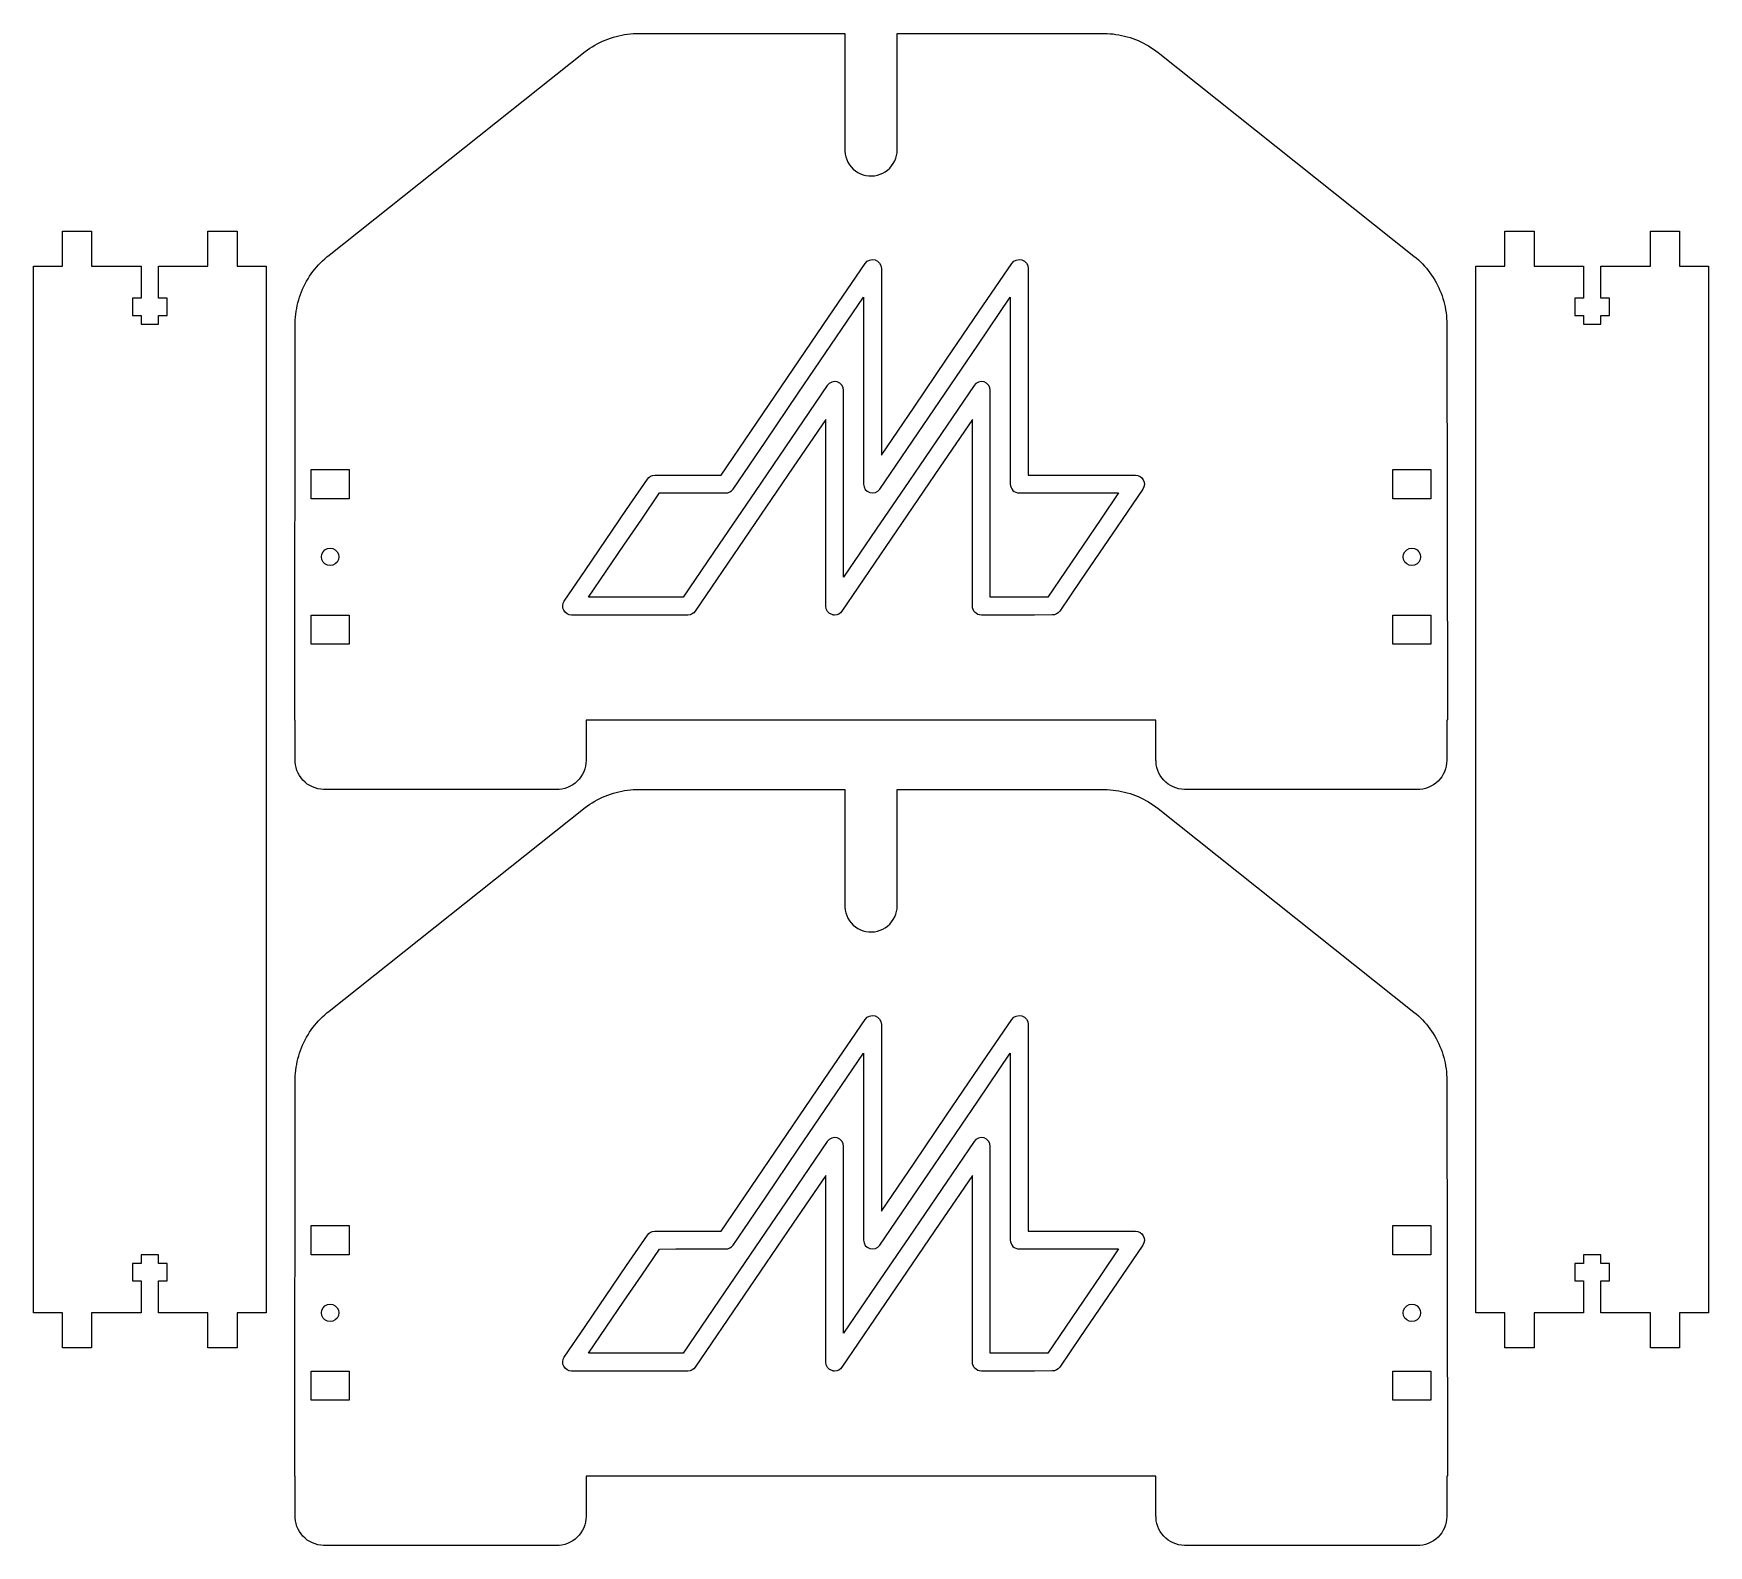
# Model space of a CAD drawing. Extents: x 0 to 817, y 0 to 737.
import ezdxf

# ---------------------------------------------------------------- set-up
doc = ezdxf.new("R2010")
doc.units = 0
doc.layers.get('0').update_dxf_attribs({"linetype": 'CONTINUOUS'})

msp = doc.modelspace()

# ---------------------------------------------------------------- linework, layer by layer
at = {"color": 7}
for points in [[(127.740472, 402.75872), (127.740472, 403.0932), (127.975752, 596.38772), (128.023912, 597.802208), (128.11748, 599.211024), (128.256376, 600.617008), (128.446296, 602.02016), (128.678744, 603.411968), (128.959368, 604.798112), (129.285352, 606.172912), (129.656696, 607.536376), (130.073384, 608.888504), (130.535432, 610.223624), (131.04, 611.544568), (131.58992, 612.845672), (132.179528, 614.12976), (132.814488, 615.394016), (133.491968, 616.635592), (134.209136, 617.854488), (134.965984, 619.047872), (135.76252, 620.215744), (136.595904, 621.355272), (137.468976, 622.466456), (138.376064, 623.549288), (139.32, 624.603776), (140.297952, 625.621416), (141.30992, 626.610712), (142.355904, 627.563152), (143.43024, 628.478744), (144.535752, 629.360312), (269.26016, 728.572912), (270.394016, 729.41764), (271.553384, 730.22268), (272.741104, 730.990864), (273.954328, 731.716536), (275.19024, 732.40252), (276.448816, 733.048816), (277.727248, 733.6526), (279.025512, 734.211024), (280.340784, 734.726928), (281.673072, 735.200312), (283.019528, 735.628344), (284.38016, 736.011024), (285.752128, 736.348344), (287.135432, 736.640312), (288.527248, 736.884096), (289.92756, 737.085352), (291.333544, 737.235592), (292.74236, 737.343304), (294.154016, 737.400024), (295.568504, 737.41136), (395.844094, 737.411336), (395.844094, 680.721256), (395.863934, 680.721256), (395.863937, 680.018264), (396.017008, 678.620784), (396.325984, 677.251656), (396.782362, 675.922208), (397.380473, 674.649448), (398.11748, 673.453232), (398.982047, 672.34488), (399.96, 671.335744), (401.04567, 670.442832), (402.222047, 669.674648), (403.474961, 669.039688), (404.793071, 668.546456), (406.153701, 668.200632), (407.545512, 668.007872), (408.951496, 667.970992), (410.351811, 668.087248), (411.732283, 668.356536), (413.073071, 668.776064), (414.36, 669.34016), (415.576063, 670.043152), (416.709922, 670.873704), (417.744567, 671.826144), (418.665826, 672.886296), (419.468031, 674.04), (420.137008, 675.278744), (420.664252, 676.57984), (421.046929, 677.931968), (421.27937, 679.318112), (421.355906, 680.721256), (421.355906, 737.411336), (522.34016, 737.411336), (523.751808, 737.377336), (525.163464, 737.29512), (526.57228, 737.16756), (527.9726, 736.991808), (529.37008, 736.767872), (530.756224, 736.498584), (532.133856, 736.183936), (533.502992, 735.823936), (534.85512, 735.418584), (536.195904, 734.970712), (537.519688, 734.474648), (538.826456, 733.936064), (540.116224, 733.35496), (541.383304, 732.731336), (542.630552, 732.0652), (543.85512, 731.359368), (545.054176, 730.611024), (546.230552, 729.825824), (547.375744, 729.000944), (548.495432, 728.136376), (673.21984, 628.923776), (674.311184, 628.0252), (675.371336, 627.089768), (676.400312, 626.120312), (677.395272, 625.116848), (678.356224, 624.079368), (679.283152, 623.013544), (680.173232, 621.916536), (681.026456, 620.788344), (681.842832, 619.634648), (682.619528, 618.4526), (683.356536, 617.247872), (684.051024, 616.01764), (684.705824, 614.764728), (685.320944, 613.491968), (685.890712, 612.199368), (686.417952, 610.886928), (686.90268, 609.55748), (687.342048, 608.213856), (687.736064, 606.856064), (688.084728, 605.486928), (688.388032, 604.106456), (688.643152, 602.71748), (688.855744, 601.32), (689.01732, 599.916848), (689.136376, 598.508032), (689.207256, 597.096376), (689.22988, 595.681888), (689.513384, 402.926), (689.317792, 402.65672), (689.22992, 402.65672), (689.22992, 383.08344), (689.15904, 381.67184), (688.949288, 380.27432), (688.600632, 378.9052), (688.115904, 377.57856), (687.503624, 376.30584), (686.766616, 375.09824), (685.913384, 373.97288), (684.95244, 372.93824), (683.89228, 372.0028), (682.747088, 371.17792), (681.52252, 370.47216), (680.235592, 369.89104), (678.8948, 369.44032), (677.517168, 369.12568), (676.116848, 368.94992), (675.056696, 368.92432), (675.056696, 368.91)], [(0.411024, 113.79216), (0.411024, 624.028344), (14.584256, 624.028344), (14.584256, 641.036224), (28.75748, 641.036224), (28.75748, 624.028344), (52.851968, 624.028344), (52.851968, 608.437792), (48.6, 608.437792), (48.6, 599.933856), (52.851968, 599.933856), (52.851968, 595.681888), (61.355904, 595.681888), (61.355904, 599.933856), (65.607872, 599.933856), (65.607872, 608.437792), (61.355904, 608.437792), (61.355904, 624.028344), (85.450392, 624.028344), (85.450392, 641.036224), (99.623624, 641.036224), (99.623624, 624.028344), (113.796848, 624.028344), (113.796848, 113.79216), (99.623624, 113.79216), (99.623624, 96.78424), (85.450392, 96.78424), (85.450392, 113.79216), (61.355904, 113.79216), (61.355904, 129.38264), (65.607872, 129.38264), (65.607872, 137.88664), (61.355904, 137.88664), (61.355904, 142.13856), (52.851968, 142.13856), (52.851968, 137.88664), (48.6, 137.88664), (48.6, 129.38264), (52.851968, 129.38264), (52.851968, 113.79216), (28.75748, 113.79216), (28.75748, 96.78424), (14.584256, 96.78424), (14.584256, 113.79216), (0.411024, 113.79216)], [(703.403152, 113.79216), (703.403152, 624.028344), (717.576376, 624.028344), (717.576376, 641.036224), (731.749608, 641.036224), (731.749608, 624.028344), (755.844096, 624.028344), (755.844096, 608.437792), (751.592128, 608.437792), (751.592128, 599.933856), (755.844096, 599.933856), (755.844096, 595.681888), (764.348032, 595.681888), (764.348032, 599.933856), (768.6, 599.933856), (768.6, 608.437792), (764.348032, 608.437792), (764.348032, 624.028344), (788.44252, 624.028344), (788.44252, 641.036224), (802.615744, 641.036224), (802.615744, 624.028344), (816.788976, 624.028344), (816.788976, 113.79216), (802.615744, 113.79216), (802.615744, 96.78424), (788.44252, 96.78424), (788.44252, 113.79216), (764.348032, 113.79216), (764.348032, 129.38264), (768.6, 129.38264), (768.6, 137.88664), (764.348032, 137.88664), (764.348032, 142.13856), (755.844096, 142.13856), (755.844096, 137.88664), (751.592128, 137.88664), (751.592128, 129.38264), (755.844096, 129.38264), (755.844096, 113.79216), (731.749608, 113.79216), (731.749608, 96.78424), (717.576376, 96.78424), (717.576376, 113.79216), (703.403152, 113.79216)], [(135.765352, 510.64252), (135.765352, 524.815744), (154.190552, 524.815744), (154.190552, 510.64252), (135.765352, 510.64252)], [(663.009448, 510.64252), (663.009448, 524.815744), (681.434648, 524.815744), (681.434648, 510.64252), (663.009448, 510.64252)], [(140.725984, 482.296064), (140.932912, 483.611336), (141.536696, 484.796224), (142.477792, 485.73732), (143.66268, 486.341104), (144.977952, 486.548032), (146.293232, 486.341104), (147.478112, 485.73732), (148.419216, 484.796224), (149.022992, 483.611336), (149.22992, 482.296064), (149.022992, 480.980784), (148.419216, 479.795904), (147.478112, 478.8548), (146.293232, 478.251024), (144.977952, 478.044096), (143.66268, 478.251024), (142.477792, 478.8548), (141.536696, 479.795904), (140.932912, 480.980784), (140.725984, 482.296064)], [(667.97008, 482.296064), (668.177008, 483.611336), (668.780784, 484.796224), (669.721888, 485.73732), (670.906768, 486.341104), (672.222048, 486.548032), (673.53732, 486.341104), (674.722208, 485.73732), (675.663304, 484.796224), (676.267088, 483.611336), (676.474016, 482.296064), (676.267088, 480.980784), (675.663304, 479.795904), (674.722208, 478.8548), (673.53732, 478.251024), (672.222048, 478.044096), (670.906768, 478.251024), (669.721888, 478.8548), (668.780784, 479.795904), (668.177008, 480.980784), (667.97008, 482.296064)], [(135.765352, 439.776376), (135.765352, 453.949608), (154.190552, 453.949608), (154.190552, 439.776376), (135.765352, 439.776376)], [(663.009448, 439.776376), (663.009448, 453.949608), (681.434648, 453.949608), (681.434648, 439.776376), (663.009448, 439.776376)], [(141.788976, 368.91592), (140.38016, 369.0208), (138.988344, 369.26456), (137.630552, 369.64728), (136.315272, 370.16312), (135.056696, 370.80944), (133.868976, 371.5748), (132.766296, 372.4564), (131.754328, 373.4428), (130.844408, 374.52568), (130.050712, 375.69352), (129.373232, 376.93512), (128.826144, 378.23624), (128.409448, 379.58552), (128.128816, 380.97168), (127.987088, 382.3776), (127.987088, 383.08344), (127.970048, 383.08344), (127.97008, 402.68504), (127.740472, 402.75864)], [(561.316536, 368.91592), (559.90772, 369.0208), (558.515904, 369.26456), (557.158112, 369.64728), (555.842832, 370.16312), (554.584248, 370.80944), (553.396536, 371.5748), (552.293856, 372.4564), (551.281888, 373.4428), (550.371968, 374.52568), (549.578264, 375.69352), (548.900784, 376.93512), (548.353704, 378.23624), (547.937008, 379.58552), (547.656376, 380.97168), (547.514648, 382.3776), (547.514648, 383.08344), (547.497608, 383.08344), (547.49764, 402.65672), (269.70236, 402.65672), (269.70236, 383.08344), (269.63148, 381.67184), (269.421736, 380.27432), (269.073072, 378.9052), (268.588344, 377.57856), (267.976064, 376.30584), (267.239056, 375.09824), (266.385824, 373.97288), (265.42488, 372.93824), (264.364728, 372.0028), (263.219528, 371.17792), (261.99496, 370.47216), (260.708032, 369.89104), (259.367248, 369.44032), (257.989608, 369.12568), (256.589288, 368.94992), (255.529136, 368.92432), (255.529136, 368.91)], [(127.740472, 34.2548), (127.740472, 34.58928), (127.975752, 227.88376), (128.023912, 229.29824), (128.11748, 230.70712), (128.256376, 232.11304), (128.446296, 233.51624), (128.678744, 234.908), (128.959368, 236.29416), (129.285352, 237.66896), (129.656696, 239.03248), (130.073384, 240.38456), (130.535432, 241.71968), (131.04, 243.04064), (131.58992, 244.34176), (132.179528, 245.62584), (132.814488, 246.89008), (133.491968, 248.13168), (134.209136, 249.35056), (134.965984, 250.54392), (135.76252, 251.71184), (136.595904, 252.85136), (137.468976, 253.96248), (138.376064, 255.04536), (139.32, 256.09984), (140.297952, 257.11744), (141.30992, 258.1068), (142.355904, 259.0592), (143.43024, 259.9748), (144.535752, 260.8564), (269.26016, 360.06896), (270.394016, 360.91368), (271.553384, 361.71872), (272.741104, 362.48696), (273.954328, 363.21256), (275.19024, 363.89856), (276.448816, 364.54488), (277.727248, 365.14864), (279.025512, 365.70712), (280.340784, 366.22296), (281.673072, 366.6964), (283.019528, 367.1244), (284.38016, 367.50712), (285.752128, 367.8444), (287.135432, 368.1364), (288.527248, 368.38016), (289.92756, 368.58144), (291.333544, 368.73168), (292.74236, 368.83936), (294.154016, 368.89616), (295.568504, 368.90728)], [(142.143304, 368.9244), (141.788976, 368.9156)], [(255.529136, 368.91024), (142.143304, 368.91024), (142.143304, 368.92464)], [(295.568504, 368.90744), (395.844094, 368.90744), (395.844094, 312.21736), (395.863934, 312.21736), (395.863937, 311.51432), (396.017008, 310.11688), (396.325984, 308.74768), (396.782362, 307.41824), (397.380473, 306.14552), (398.11748, 304.94928), (398.982047, 303.84096), (399.96, 302.83184), (401.04567, 301.93888), (402.222047, 301.17072), (403.474961, 300.53576), (404.793071, 300.04248), (406.153701, 299.69672), (407.545512, 299.50392), (408.951496, 299.46712), (410.351811, 299.58328), (411.732283, 299.85256), (413.073071, 300.27216), (414.36, 300.83624), (415.576063, 301.5392), (416.709922, 302.36976), (417.744567, 303.32224), (418.665826, 304.3824), (419.468031, 305.53608), (420.137008, 306.7748), (420.664252, 308.07592), (421.046929, 309.428), (421.27937, 310.81416), (421.355906, 312.21736), (421.355906, 368.90744), (522.34016, 368.90744), (523.751808, 368.87304)], [(523.751808, 368.87336), (525.163464, 368.7912), (526.57228, 368.6636), (527.9726, 368.48784), (529.37008, 368.26392), (530.756224, 367.99464), (532.133856, 367.68), (533.502992, 367.32), (534.85512, 366.91464), (536.195904, 366.4668), (537.519688, 365.97072), (538.826456, 365.43216), (540.116224, 364.85104), (541.383304, 364.22744), (542.630552, 363.56128), (543.85512, 362.85544), (545.054176, 362.10712), (546.230552, 361.32192), (547.375744, 360.49704), (548.495432, 359.63248), (673.21984, 260.41984), (674.311184, 259.52128), (675.371336, 258.58584), (676.400312, 257.6164), (677.395272, 256.61288), (678.356224, 255.57544), (679.283152, 254.5096), (680.173232, 253.41256), (681.026456, 252.2844), (681.842832, 251.13072), (682.619528, 249.94864), (683.356536, 248.74392), (684.051024, 247.51368), (684.705824, 246.2608), (685.320944, 244.988), (685.890712, 243.69544), (686.417952, 242.38296), (686.90268, 241.05352), (687.342048, 239.70992), (687.736064, 238.35216), (688.084728, 236.98296), (688.388032, 235.60248), (688.643152, 234.21352), (688.855744, 232.81608), (689.01732, 231.41288), (689.136376, 230.00408), (689.207256, 228.59248), (689.22988, 227.17792), (689.513384, 34.42208), (689.317792, 34.15272), (689.22992, 34.15272), (689.22992, 14.57952), (689.15904, 13.16784), (688.949288, 11.7704), (688.600632, 10.40128), (688.115904, 9.07464), (687.503624, 7.80192), (686.766616, 6.59432), (685.913384, 5.46896), (684.95244, 4.43432), (683.89228, 3.49888), (682.747088, 2.674), (681.52252, 1.96816), (680.235592, 1.38712), (678.8948, 0.9364), (677.517168, 0.62176), (676.116848, 0.446), (675.056696, 0.4204), (675.056696, 0.40608)], [(561.670864, 368.9244), (561.316536, 368.9156)], [(675.056696, 368.91024), (561.670864, 368.91024), (561.670864, 368.92464)], [(135.765352, 142.13856), (135.765352, 156.31184), (154.190552, 156.31184), (154.190552, 142.13856), (135.765352, 142.13856)], [(663.009448, 142.13856), (663.009448, 156.31184), (681.434648, 156.31184), (681.434648, 142.13856), (663.009448, 142.13856)], [(140.725984, 113.79216), (140.932912, 115.10744), (141.536696, 116.29232), (142.477792, 117.23336), (143.66268, 117.8372), (144.977952, 118.04408), (146.293232, 117.8372), (147.478112, 117.23336), (148.419216, 116.29232), (149.022992, 115.10744), (149.22992, 113.79216), (149.022992, 112.47688), (148.419216, 111.292), (147.478112, 110.35088), (146.293232, 109.74712), (144.977952, 109.54016), (143.66268, 109.74712), (142.477792, 110.35088), (141.536696, 111.292), (140.932912, 112.47688), (140.725984, 113.79216)], [(667.97008, 113.79216), (668.177008, 115.10744), (668.780784, 116.29232), (669.721888, 117.23336), (670.906768, 117.8372), (672.222048, 118.04408), (673.53732, 117.8372), (674.722208, 117.23336), (675.663304, 116.29232), (676.267088, 115.10744), (676.474016, 113.79216), (676.267088, 112.47688), (675.663304, 111.292), (674.722208, 110.35088), (673.53732, 109.74712), (672.222048, 109.54016), (670.906768, 109.74712), (669.721888, 110.35088), (668.780784, 111.292), (668.177008, 112.47688), (667.97008, 113.79216)], [(135.765352, 71.27248), (135.765352, 85.44568), (154.190552, 85.44568), (154.190552, 71.27248), (135.765352, 71.27248)], [(663.009448, 71.27248), (663.009448, 85.44568), (681.434648, 85.44568), (681.434648, 71.27248), (663.009448, 71.27248)], [(141.788976, 0.412), (140.38016, 0.51688), (138.988344, 0.76064), (137.630552, 1.14328), (136.315272, 1.6592), (135.056696, 2.30552), (133.868976, 3.07088), (132.766296, 3.95248), (131.754328, 4.93888), (130.844408, 6.02176), (130.050712, 7.1896), (129.373232, 8.4312), (128.826144, 9.73232), (128.409448, 11.0816), (128.128816, 12.46768), (127.987088, 13.87368), (127.987088, 14.57952), (127.970048, 14.57952), (127.97008, 34.18112), (127.740472, 34.25472)], [(561.316536, 0.412), (559.90772, 0.51688), (558.515904, 0.76064), (557.158112, 1.14328), (555.842832, 1.6592), (554.584248, 2.30552), (553.396536, 3.07088), (552.293856, 3.95248), (551.281888, 4.93888), (550.371968, 6.02176), (549.578264, 7.1896), (548.900784, 8.4312), (548.353704, 9.73232), (547.937008, 11.0816), (547.656376, 12.46768), (547.514648, 13.87368), (547.514648, 14.57952), (547.497608, 14.57952), (547.49764, 34.15272), (269.70236, 34.15272), (269.70236, 14.57952), (269.63148, 13.16784), (269.421736, 11.7704), (269.073072, 10.40128), (268.588344, 9.07464), (267.976064, 7.80192), (267.239056, 6.59432), (266.385824, 5.46896), (265.42488, 4.43432), (264.364728, 3.49888), (263.219528, 2.674), (261.99496, 1.96816), (260.708032, 1.38712), (259.367248, 0.9364), (257.989608, 0.62176), (256.589288, 0.446), (255.529136, 0.4204), (255.529136, 0.40608)], [(142.143304, 0.42048), (141.788976, 0.41168)], [(255.529136, 0.40632), (142.143304, 0.40632), (142.143304, 0.42072)], [(561.670864, 0.42048), (561.316536, 0.41168)], [(675.056696, 0.40632), (561.670864, 0.40632), (561.670864, 0.42072)]]:
    msp.add_lwpolyline(points, dxfattribs=at)
at = {"color": 1}
for points in [[(258.363776, 458.513384), (258.590552, 459.661416), (259.11496, 460.724408), (269.234648, 475.592128), (289.474016, 505.32756), (299.593704, 520.209448), (300.288192, 521.003152), (301.15276, 521.598424), (302.130712, 521.966928), (303.179528, 522.108664), (319.337008, 522.108664), (327.415744, 522.122824), (335.494488, 522.122832), (370.615748, 573.741728), (388.176378, 599.551184), (405.737008, 625.360632), (406.686614, 626.366928), (407.877166, 627.004728), (409.223622, 627.245672), (410.598425, 627.061416), (411.84567, 626.451968), (412.809449, 625.488192), (413.433071, 624.29764), (413.659842, 622.922832), (413.659842, 531.874016), (429.562205, 555.245672), (445.464567, 578.61732), (461.352756, 601.988976), (477.255118, 625.360632), (478.218898, 626.366928), (479.409449, 627.004728), (480.741732, 627.245672), (482.116535, 627.061416), (483.363779, 626.451968), (484.341732, 625.488192), (484.965354, 624.29764), (485.177953, 622.922832), (485.177953, 522.122832), (537.491336, 522.122832), (538.66772, 521.966928), (539.730712, 521.499216), (540.637792, 520.776376), (541.318112, 519.826768), (541.729136, 518.707088), (541.828344, 517.559056), (541.601576, 516.411024), (541.077168, 515.362208), (530.95748, 500.480312), (510.718112, 470.74488), (500.598424, 455.862992), (499.889768, 455.069288), (499.039368, 454.474016), (498.061416, 454.105512), (497.0126, 453.977952), (488.352756, 453.963792), (479.707086, 453.963776), (471.047244, 453.949616), (462.401575, 453.949608), (461.551181, 454.034648), (460.743307, 454.275592), (459.992126, 454.67244), (459.340158, 455.211024), (458.787402, 455.877168), (458.390551, 456.628344), (458.149606, 457.436224), (458.064567, 458.286616), (458.064567, 549.321256), (442.162205, 525.949608), (426.259842, 502.592128), (410.35748, 479.220472), (394.455118, 455.848816), (393.746457, 455.040944), (392.88189, 454.445672), (391.903937, 454.077168), (390.869291, 453.949608), (390.543307, 453.963768), (390.231496, 453.992096), (389.905512, 454.063008), (389.593701, 454.148032), (388.346457, 454.75748), (387.382677, 455.707088), (386.759055, 456.911808), (386.532283, 458.286616), (386.532283, 549.321256), (370.629922, 525.949608), (354.727559, 502.592128), (338.83937, 479.220472), (322.937008, 455.848816), (322.228344, 455.05512), (321.377952, 454.45984), (320.4, 454.077168), (319.351184, 453.949608), (262.700784, 453.949608), (261.524408, 454.105512), (260.461416, 454.573232), (259.554328, 455.296064), (258.874016, 456.25984), (258.462992, 457.365352), (258.363776, 458.513384)], [(270.892912, 462.609448), (279.538584, 475.322832), (288.184256, 488.022048), (296.82992, 500.735432), (305.475592, 513.434648), (313.554328, 513.448808), (329.725984, 513.448816), (337.804725, 513.462976), (338.853543, 513.590552), (339.831496, 513.959056), (340.68189, 514.554328), (341.376378, 515.362208), (357.27874, 538.733856), (373.181102, 562.091336), (389.083465, 585.462992), (404.985826, 608.834648), (404.985826, 517.785824), (405.198425, 516.4252), (405.836221, 515.220472), (406.8, 514.270864), (408.047244, 513.64724), (409.422047, 513.462992), (410.75433, 513.703936), (411.944882, 514.341728), (412.908662, 515.362208), (428.811024, 538.733856), (444.713386, 562.091336), (460.615748, 585.462992), (476.503937, 608.834648), (476.503937, 517.8), (476.588976, 516.949608), (476.844094, 516.141728), (477.240945, 515.390552), (477.779527, 514.724408), (478.44567, 514.185824), (479.182677, 513.788976), (479.990551, 513.548032), (480.840945, 513.462992), (529.299216, 513.462992), (520.653544, 500.749608), (512.007872, 488.050392), (503.362208, 475.337008), (494.716536, 462.637792), (487.714961, 462.637792), (480.727559, 462.623632), (466.738582, 462.623624), (466.738582, 563.409448), (466.511811, 564.784256), (465.888189, 565.988976), (464.92441, 566.938584), (463.677166, 567.548032), (462.302362, 567.73228), (460.955906, 567.491336), (459.765354, 566.853544), (458.815748, 565.84724), (427.011024, 519.103936), (411.108662, 495.73228), (395.206299, 472.360632), (395.206299, 563.409448), (394.979527, 564.784256), (394.355906, 565.988976), (393.392126, 566.938584), (392.144882, 567.548032), (390.770078, 567.746456), (389.437795, 567.491336), (388.233071, 566.853544), (387.283465, 565.84724), (369.722834, 540.037792), (352.162205, 514.228344), (334.601575, 488.418896), (317.05512, 462.609448), (270.892912, 462.609448)], [(327.415744, 153.61888), (335.494488, 153.61888), (370.615748, 205.23776), (388.176378, 231.04728), (405.737008, 256.85672), (406.686614, 257.86296), (407.877166, 258.5008), (409.223622, 258.74176), (410.598425, 258.55744), (411.84567, 257.948), (412.809449, 256.98424), (413.433071, 255.79368), (413.659842, 254.41888), (413.659842, 163.37008), (429.562205, 186.74176), (445.464567, 210.11336), (461.352756, 233.48504), (477.255118, 256.85672), (478.218898, 257.86296), (479.409449, 258.5008), (480.741732, 258.74176), (482.116535, 258.55744), (483.363779, 257.948), (484.341732, 256.98424), (484.965354, 255.79368), (485.177953, 254.41888), (485.177953, 153.61888), (537.491336, 153.61888), (538.66772, 153.46296), (539.730712, 152.99528), (540.637792, 152.27248), (541.318112, 151.3228), (541.729136, 150.20312), (541.828344, 149.05512), (541.601576, 147.90712), (541.077168, 146.85824), (530.95748, 131.9764), (510.718112, 102.24096), (500.598424, 87.35904), (499.889768, 86.56536), (499.039368, 85.97008), (498.061416, 85.6016), (497.0126, 85.474), (488.352756, 85.4596)], [(337.804725, 144.95904), (338.853543, 145.08664), (339.831496, 145.45512), (340.68189, 146.0504), (341.376378, 146.85824), (357.27874, 170.22992), (373.181102, 193.58744), (389.083465, 216.95904), (404.985826, 240.33072), (404.985826, 149.28192), (405.198425, 147.92128), (405.836221, 146.71656), (406.8, 145.76696), (408.047244, 145.14328), (409.422047, 144.95904), (410.75433, 145.2), (411.944882, 145.83776), (412.908662, 146.85824), (428.811024, 170.22992), (444.713386, 193.58744), (460.615748, 216.95904), (476.503937, 240.33072), (476.503937, 149.29608), (476.588976, 148.44568), (476.844094, 147.63776), (477.240945, 146.88664), (477.779527, 146.22048), (478.44567, 145.68192), (479.182677, 145.28504), (479.990551, 145.04408), (480.840945, 144.95904), (529.299216, 144.95904), (520.653544, 132.24568), (512.007872, 119.54648), (503.362208, 106.83304), (494.716536, 94.13384), (487.714961, 94.13384), (480.727559, 94.11944)], [(480.727559, 94.11968), (466.738582, 94.11968), (466.738582, 194.90552), (466.511811, 196.28032), (465.888189, 197.48504), (464.92441, 198.43464), (463.677166, 199.04408), (462.302362, 199.22832), (460.955906, 198.98744), (459.765354, 198.3496), (458.815748, 197.34328), (427.011024, 150.6), (411.108662, 127.22832), (395.206299, 103.85672), (395.206299, 194.90552), (394.979527, 196.28032), (394.355906, 197.48504), (393.392126, 198.43464), (392.144882, 199.04408), (390.770078, 199.24248), (389.437795, 198.98744), (388.233071, 198.3496), (387.283465, 197.34328), (369.722834, 171.53384), (334.601575, 119.91496), (317.05512, 94.10552), (270.892912, 94.10552)], [(389.905512, 85.55904), (389.593701, 85.64408), (388.346457, 86.25352), (387.382677, 87.20312), (386.759055, 88.40784), (386.532283, 89.78264), (386.532283, 180.81736), (370.629922, 157.44568), (354.727559, 134.08816), (338.83937, 110.71656), (322.937008, 87.34488), (322.228344, 86.5512), (321.377952, 85.95592), (320.4, 85.5732), (319.351184, 85.44568), (262.700784, 85.44568), (261.524408, 85.6016), (260.461416, 86.06928), (259.554328, 86.79216), (258.874016, 87.75592), (258.462992, 88.86144), (258.363776, 90.00944)], [(471.047244, 85.44568), (462.401575, 85.44568), (461.551181, 85.53072), (460.743307, 85.77168), (459.992126, 86.16848), (459.340158, 86.70712), (458.787402, 87.3732), (458.390551, 88.1244), (458.149606, 88.93232), (458.064567, 89.78264), (458.064567, 180.81736), (442.162205, 157.44568), (426.259842, 134.08816), (410.35748, 110.71656), (394.455118, 87.34488), (393.746457, 86.53704), (392.88189, 85.94176), (391.903937, 85.5732), (390.869291, 85.44568), (390.543307, 85.46008)], [(258.363776, 90.00944), (258.590552, 91.15744), (259.11496, 92.22048), (269.234648, 107.08816), (289.474016, 136.8236), (299.593704, 151.70552), (300.288192, 152.4992), (301.15276, 153.09448), (302.130712, 153.46296), (303.179528, 153.60472), (319.337008, 153.60472), (327.415744, 153.61912)], [(270.892912, 94.10552), (279.538584, 106.81888), (288.184256, 119.51808), (296.82992, 132.23152), (305.475592, 144.93072), (313.554328, 144.94512)], [(313.554328, 144.94488), (329.725984, 144.94488), (337.804725, 144.95928)], [(390.231496, 85.48816), (389.905512, 85.55936)], [(390.543307, 85.45984), (390.231496, 85.48784)], [(488.352756, 85.45984), (479.707086, 85.45984), (471.047244, 85.44544)]]:
    msp.add_lwpolyline(points, dxfattribs=at)

doc.saveas('drawing.dxf')
